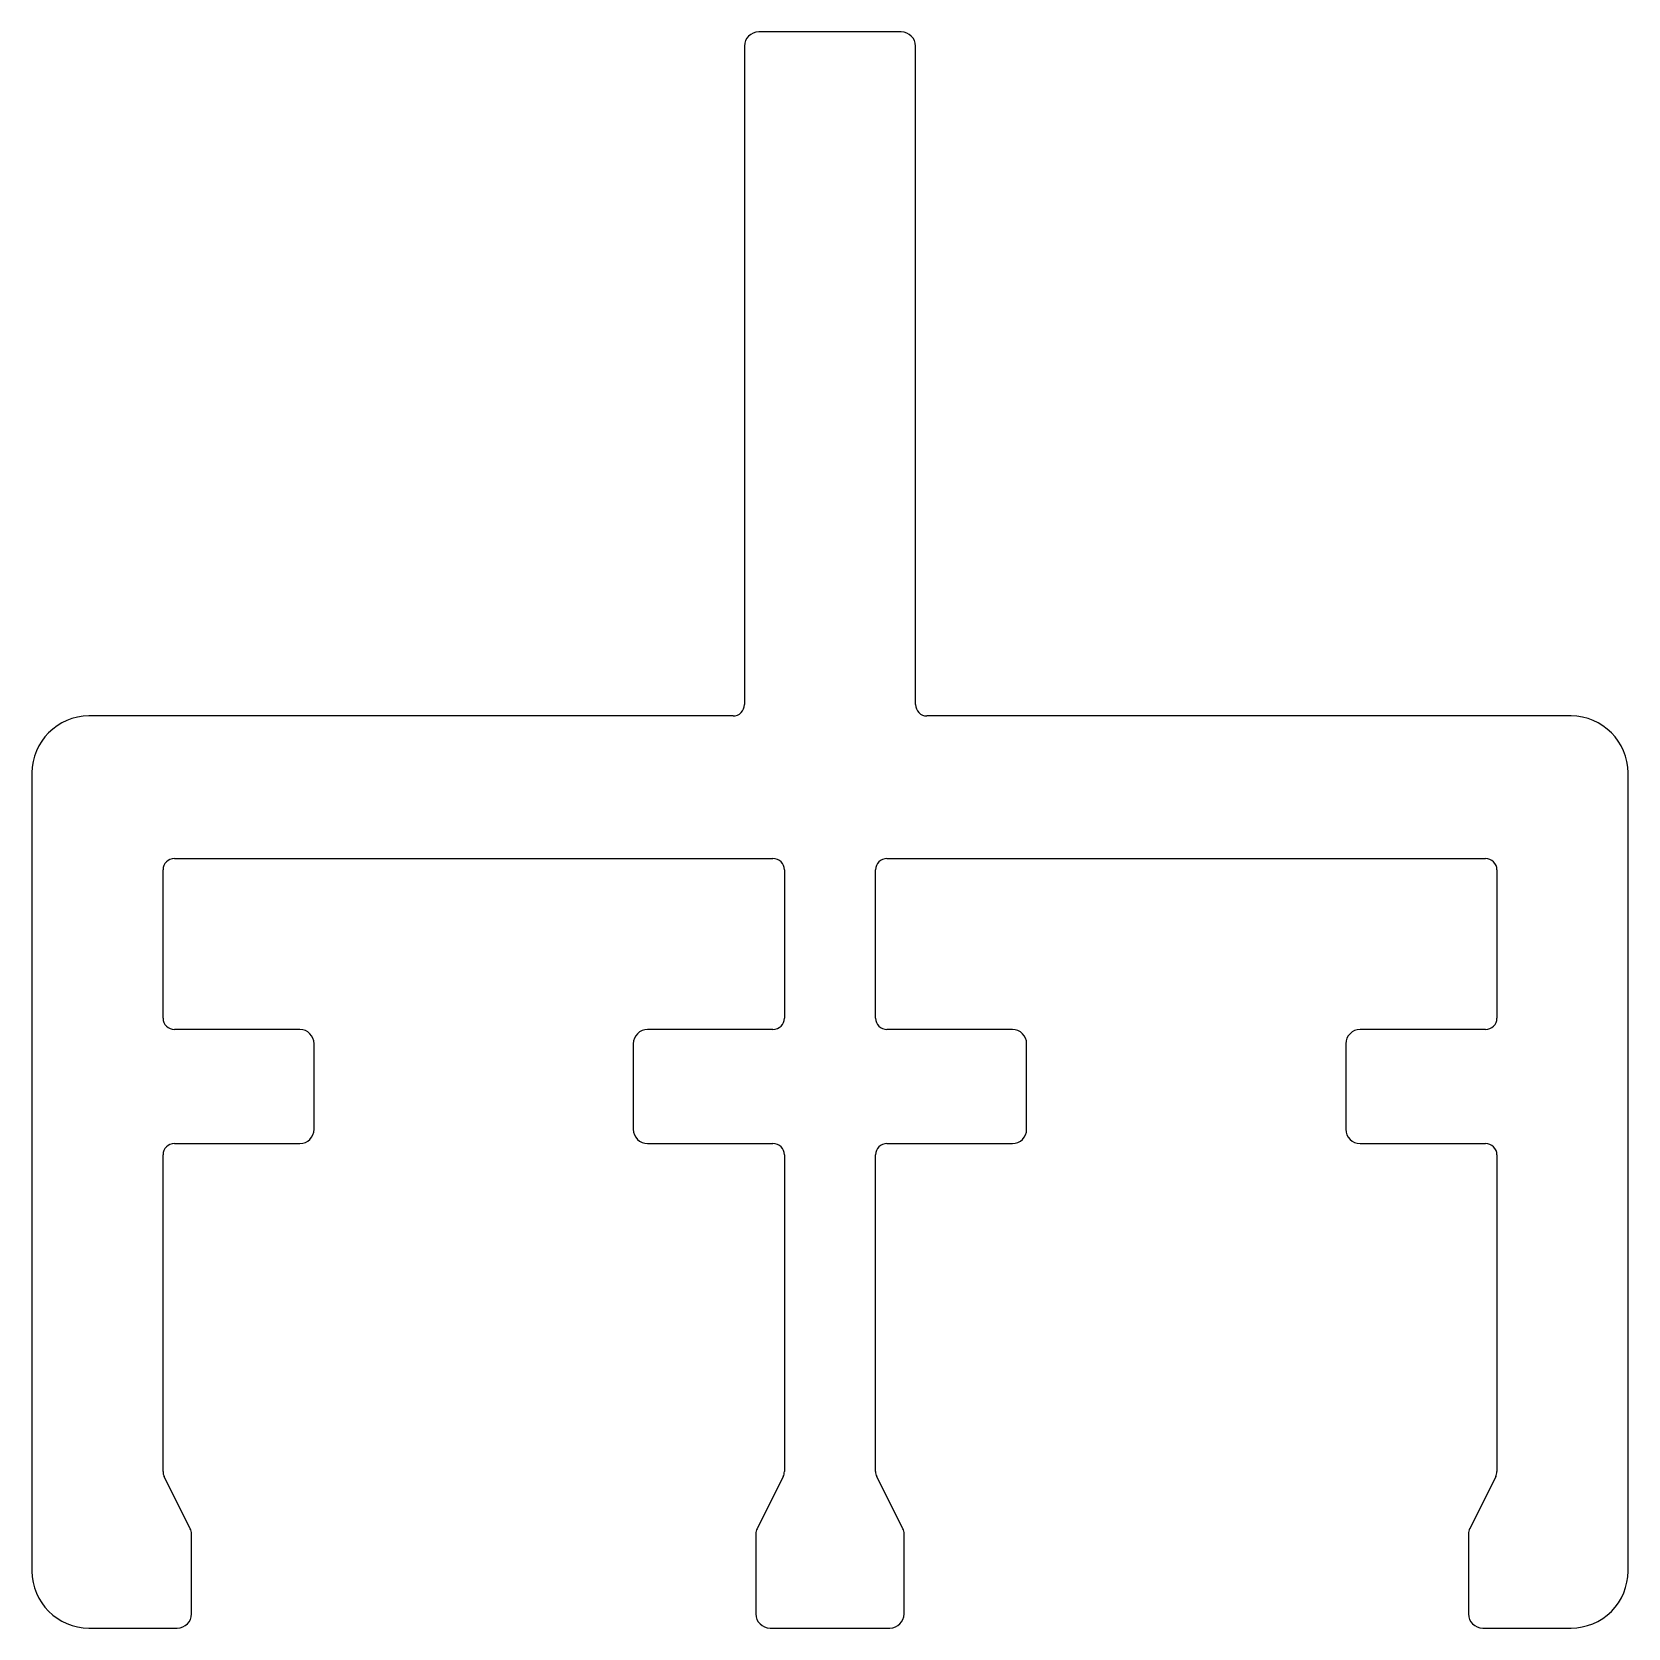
# Model space of a CAD drawing. Extents: x 3255.8 to 3283.8, y 1077.7 to 1105.7.
import ezdxf

# ---------------------------------------------------------------- set-up
doc = ezdxf.new("R2010")
doc.units = 0
doc.layers.get('0').update_dxf_attribs({"linetype": 'CONTINUOUS'})

msp = doc.modelspace()

# ---------------------------------------------------------------- linework, layer by layer
for p, q in [((3271.044, 1105.679), (3268.544, 1105.679)), ((3268.294, 1105.429), (3268.294, 1093.879)), ((3271.294, 1093.879), (3271.294, 1105.429)), ((3268.094, 1093.679), (3256.794, 1093.679)), ((3282.794, 1093.679), (3271.494, 1093.679)), ((3255.794, 1092.679), (3255.794, 1078.68)), ((3283.794, 1078.68), (3283.794, 1092.679)), ((3258.294, 1091.179), (3268.794, 1091.179)), ((3270.794, 1091.179), (3281.294, 1091.179)), ((3258.094, 1088.379), (3258.094, 1090.979)), ((3268.994, 1090.979), (3268.994, 1088.379)), ((3270.594, 1088.379), (3270.594, 1090.979)), ((3281.494, 1090.979), (3281.494, 1088.379)), ((3260.494, 1088.179), (3258.294, 1088.179)), ((3268.794, 1088.179), (3266.594, 1088.179)), ((3272.994, 1088.179), (3270.794, 1088.179)), ((3281.294, 1088.179), (3279.094, 1088.179)), ((3260.744, 1086.429), (3260.744, 1087.929)), ((3266.344, 1087.929), (3266.344, 1086.429)), ((3273.244, 1086.429), (3273.244, 1087.929)), ((3278.844, 1087.929), (3278.844, 1086.429)), ((3258.294, 1086.179), (3260.494, 1086.179)), ((3266.594, 1086.179), (3268.794, 1086.179)), ((3270.794, 1086.179), (3272.994, 1086.179)), ((3279.094, 1086.179), (3281.294, 1086.179)), ((3258.094, 1080.426), (3258.094, 1085.979)), ((3268.994, 1085.979), (3268.994, 1080.426)), ((3270.594, 1080.426), (3270.594, 1085.979)), ((3281.494, 1085.979), (3281.494, 1080.426)), ((3258.573, 1079.422), (3258.115, 1080.337)), ((3268.973, 1080.337), (3268.516, 1079.422)), ((3271.073, 1079.422), (3270.615, 1080.337)), ((3281.473, 1080.337), (3281.016, 1079.422)), ((3258.594, 1077.929), (3258.594, 1079.332)), ((3268.494, 1079.332), (3268.494, 1077.929)), ((3271.094, 1077.929), (3271.094, 1079.332)), ((3280.994, 1079.332), (3280.994, 1077.929)), ((3256.795, 1077.679), (3258.344, 1077.679)), ((3268.744, 1077.679), (3270.844, 1077.679)), ((3281.244, 1077.679), (3282.794, 1077.679))]:
    msp.add_line(p, q)
for centre, radius, start, end in [((3268.544, 1105.429), 0.25, 90, 180), ((3271.044, 1105.429), 0.25, 0, 90), ((3268.094, 1093.879), 0.2, 270.014, 0.056), ((3271.494, 1093.879), 0.2, 179.944, 269.986), ((3256.795, 1092.679), 1, 90.0237, 179.9763), ((3282.794, 1092.679), 1, 0.0237, 89.9763), ((3258.294, 1090.979), 0.2, 90.014, 179.986), ((3268.794, 1090.979), 0.2, 0.014, 89.986), ((3270.794, 1090.979), 0.2, 90.014, 179.986), ((3281.294, 1090.979), 0.2, 0.014, 89.986), ((3258.294, 1088.379), 0.2, 179.944, 269.986), ((3268.794, 1088.379), 0.2, 270.014, 0.056), ((3270.794, 1088.379), 0.2, 179.944, 269.986), ((3281.294, 1088.379), 0.2, 270.014, 0.056), ((3260.494, 1087.929), 0.25, 0, 90), ((3266.594, 1087.929), 0.25, 90, 180), ((3272.994, 1087.929), 0.25, 0, 90), ((3279.094, 1087.929), 0.25, 90, 180), ((3260.494, 1086.429), 0.25, 270, 0), ((3266.594, 1086.429), 0.25, 180, 270), ((3272.994, 1086.429), 0.25, 270, 0), ((3279.094, 1086.429), 0.25, 180, 270), ((3258.294, 1085.979), 0.2, 90.014, 179.986), ((3268.794, 1085.979), 0.2, 0.014, 89.986), ((3270.794, 1085.979), 0.2, 90.014, 179.986), ((3281.294, 1085.979), 0.2, 0.014, 89.986), ((3258.294, 1080.426), 0.2, 179.957, 206.4891), ((3268.794, 1080.426), 0.2, 333.5109, 0.043), ((3270.794, 1080.426), 0.2, 179.957, 206.4891), ((3281.294, 1080.426), 0.2, 333.5109, 0.043), ((3258.394, 1079.332), 0.2, 0.0269, 26.6455), ((3268.694, 1079.332), 0.2, 153.3545, 179.9731), ((3270.894, 1079.332), 0.2, 0.0269, 26.6455), ((3281.194, 1079.332), 0.2, 153.3545, 179.9731), ((3256.795, 1078.68), 1, 180.0097, 270.0042), ((3282.794, 1078.679), 1, 269.9958, 0.0042), ((3258.344, 1077.929), 0.25, 270, 0), ((3268.744, 1077.929), 0.25, 180, 270), ((3270.844, 1077.929), 0.25, 270, 0), ((3281.244, 1077.929), 0.25, 180, 270)]:
    msp.add_arc(centre, radius, start, end)

doc.saveas('drawing.dxf')
